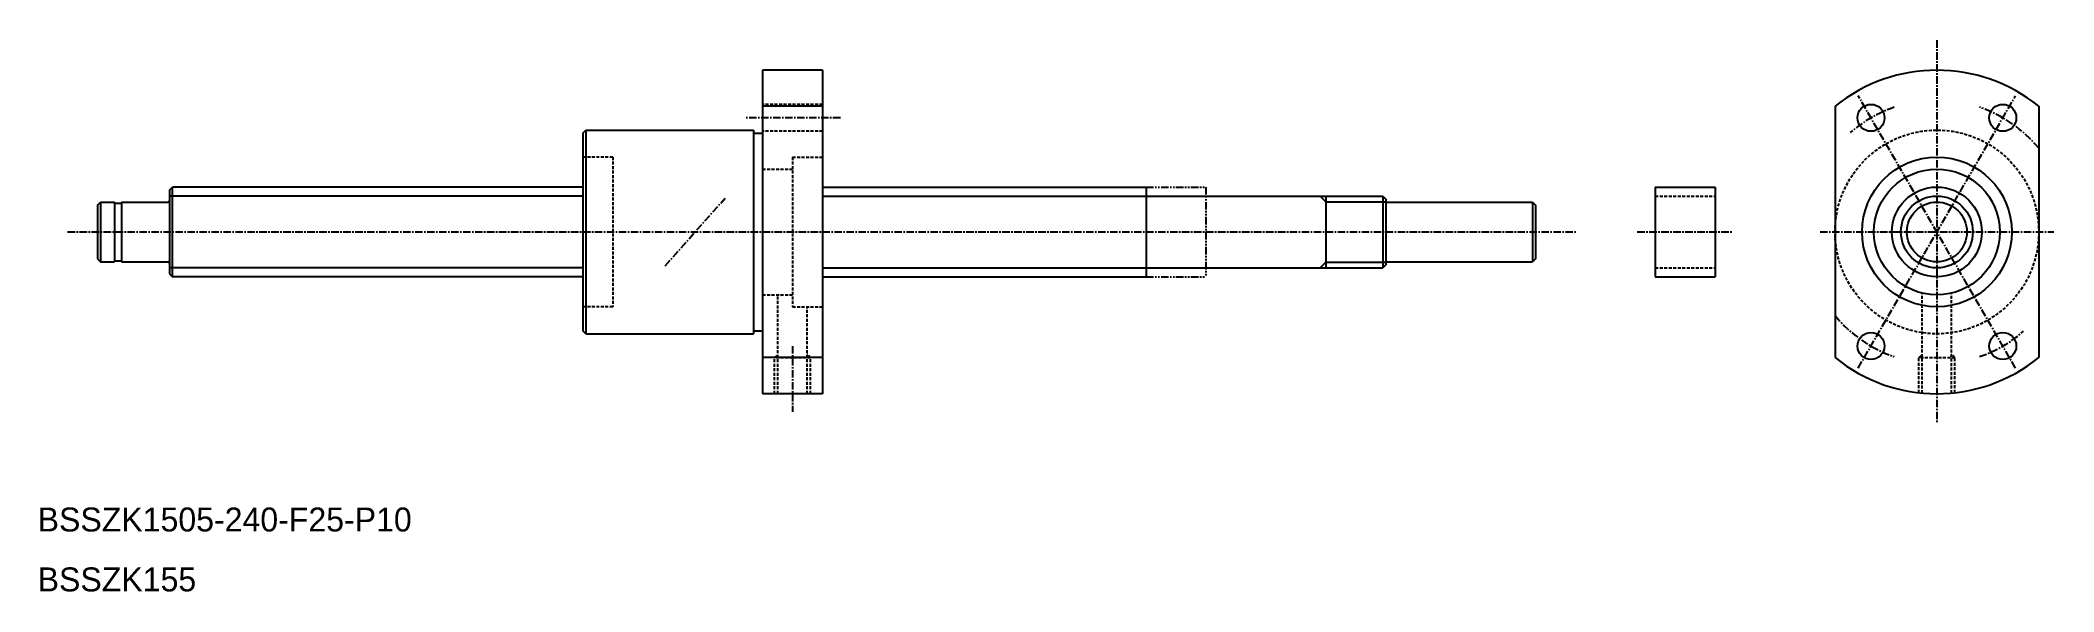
# Model space of a CAD drawing. Extents: x 10 to 346, y 10 to 102.
import ezdxf

# ---------------------------------------------------------------- set-up
doc = ezdxf.new("R2010")
doc.units = 0
for name, pattern in [('CENTER', [2, 1.25, -0.25, 0.25, -0.25]), ('DASHED', [0.75, 0.5, -0.25]), ('PHANTOM', [2.5, 1.25, -0.25, 0.25, -0.25, 0.25, -0.25])]:
    doc.linetypes.add(name, pattern=pattern)
doc.layers.get('0').update_dxf_attribs({"linetype": 'CONTINUOUS'})
doc.layers.add('CENTER', color=1, linetype='CENTER')

msp = doc.modelspace()

# ---------------------------------------------------------------- linework, layer by layer
at = {"color": 7, "linetype": 'CONTINUOUS'}
for p, q in [((131, 97), (131, 43)), ((141, 97), (131, 97)), ((141, 97), (141, 43)), ((141, 90.98), (131, 90.98)), ((310, 90.98), (310, 49.02)), ((344, 90.98), (344, 49.02)), ((101, 86.5), (101.5, 87)), ((101, 86.5), (101, 53.5)), ((101.5, 87), (101.5, 53)), ((101.5, 87), (129.5, 87)), ((129.5, 87), (129.5, 53)), ((129.5, 86.5), (131, 86.5)), ((32, 77), (32.5, 77.5)), ((101, 77.5), (32.5, 77.5)), ((32.5, 62.5), (32.5, 77.5)), ((141, 77.5), (195, 77.5)), ((195, 77.5), (195, 62.5)), ((280, 77.5), (280, 62.5)), ((280, 77.5), (290, 77.5)), ((290, 77.5), (290, 62.5)), ((20, 74.5), (20.5, 75)), ((20, 74.5), (20, 65.5)), ((20.5, 75), (20.5, 65)), ((20.5, 75), (22.85, 75)), ((22.85, 75), (22.85, 65)), ((22.85, 74.8), (24, 74.8)), ((24, 75), (31.8, 75)), ((24, 75), (24, 65)), ((32, 77), (32, 63)), ((195.2, 76), (234.5, 76)), ((225, 76), (225, 64)), ((234.5, 76), (234.5, 64)), ((234.5, 76), (235, 75.5)), ((235, 75.5), (235, 64.5)), ((235, 75), (259.5, 75)), ((259.5, 75), (259.5, 65)), ((259.5, 75), (260, 74.5)), ((260, 74.5), (260, 65.5)), ((32, 73.6), (32, 73.6)), ((32, 70), (32, 70)), ((20, 65.5), (20.5, 65)), ((20.5, 65), (22.85, 65)), ((22.85, 65.2), (24, 65.2)), ((24, 65), (31.8, 65)), ((195.2, 64), (234.5, 64)), ((235, 64.5), (234.5, 64)), ((235, 65), (259.5, 65)), ((260, 65.5), (259.5, 65)), ((32, 63), (32.5, 62.5)), ((101, 62.5), (32.5, 62.5)), ((141, 62.5), (195, 62.5)), ((280, 62.5), (290, 62.5)), ((101.5, 53), (101, 53.5)), ((101.5, 53), (129.5, 53)), ((129.5, 53.5), (131, 53.5)), ((141, 49.02), (131, 49.02)), ((141, 43), (131, 43))]:
    msp.add_line(p, q, dxfattribs=at)
at = {"color": 3, "linetype": 'DASHED'}
for p, q in [((141, 91.3), (131, 91.3)), ((141, 86.8), (131, 86.8)), ((106, 82.5), (101, 82.5)), ((106, 82.5), (106, 57.5)), ((136, 82.5), (136, 57.5)), ((136, 82.5), (141, 82.5)), ((131, 80.5), (136, 80.5)), ((280, 76), (290, 76)), ((280, 64), (290, 64)), ((106, 57.5), (101, 57.5)), ((131, 59.5), (136, 59.5)), ((133.54, 43), (133.54, 59.5)), ((136, 57.5), (141, 57.5)), ((138.46, 43), (138.46, 57.5)), ((324.54, 43.11), (324.54, 59.79)), ((329.46, 43.11), (329.46, 59.79)), ((133, 49), (133.54, 49.54)), ((133, 43), (133, 49)), ((139, 49), (133, 49)), ((139, 49), (138.46, 49.54)), ((139, 43), (139, 49)), ((324, 49), (324.54, 49.54)), ((324, 43.17), (324, 49)), ((330, 49), (324, 49)), ((330, 49), (329.46, 49.54)), ((330, 43.17), (330, 49))]:
    msp.add_line(p, q, dxfattribs=at)
at = {"color": 3, "linetype": 'PHANTOM'}
for p, q in [((195, 77.5), (205, 77.5)), ((205, 77.5), (205, 62.5)), ((195, 62.5), (205, 62.5))]:
    msp.add_line(p, q, dxfattribs=at)
at = {"color": 3, "linetype": 'CONTINUOUS'}
for p, q in [((101, 76), (32, 76)), ((141, 76), (195, 76)), ((224.05, 76), (225, 75.05)), ((225, 75.05), (235, 75.05)), ((101, 64), (32, 64)), ((141, 64), (195, 64)), ((224.05, 64), (225, 64.95)), ((225, 64.95), (235, 64.95))]:
    msp.add_line(p, q, dxfattribs=at)
at = {"color": 7, "linetype": 'CONTINUOUS'}
for centre, radius in [((316, 89.05), 2.25), ((338, 89.05), 2.25), ((327, 70), 12.5), ((327, 70), 10.5), ((327, 70), 7.5), ((327, 70), 6), ((327, 70), 5), ((316, 50.95), 2.25), ((338, 50.95), 2.25)]:
    msp.add_circle(centre, radius, dxfattribs=at)
at = {"color": 3, "linetype": 'DASHED'}
msp.add_circle((327, 70), 17, dxfattribs=at)
at = {"color": 7, "linetype": 'CONTINUOUS'}
for centre, radius, start, end in [((327, 70), 27, 50.9772, 129.0228), ((31.8, 75.2), 0.2, 270, 0), ((195.2, 76.2), 0.2, 180, 270), ((31.8, 64.8), 0.2, 0, 90), ((195.2, 63.8), 0.2, 90, 180), ((327, 70), 27, 230.9772, 309.0228)]:
    msp.add_arc(centre, radius, start, end, dxfattribs=at)
at = {"layer": 'CENTER', "color": 1, "linetype": 'CENTER'}
for p, q in [((327, 102), (327, 38)), ((340.13, 47.27), (313.87, 92.73)), ((313.87, 47.27), (340.13, 92.73)), ((144, 89.05), (128, 89.05)), ((114.75, 64.34), (124.75, 75.66)), ((15, 70), (266.73, 70)), ((277, 70), (293, 70)), ((307.5, 70), (346.5, 70)), ((136, 50.95), (136, 40))]:
    msp.add_line(p, q, dxfattribs=at)
for start, end in [(108.9142, 131.0858), (39.4006, 71.0858), (219.4006, 251.0858), (288.9142, 311.0858)]:
    msp.add_arc((327, 70), 22, start, end, dxfattribs=at)

# ---------------------------------------------------------------- texts
at = {"color": 7, "linetype": 'CONTINUOUS'}
for s, p in [('BSSZK1505-240-F25-P10', (10, 20)), ('BSSZK155', (10, 10))]:
    msp.add_text(s, height=4, dxfattribs=at).set_placement(p)

doc.saveas('drawing.dxf')
